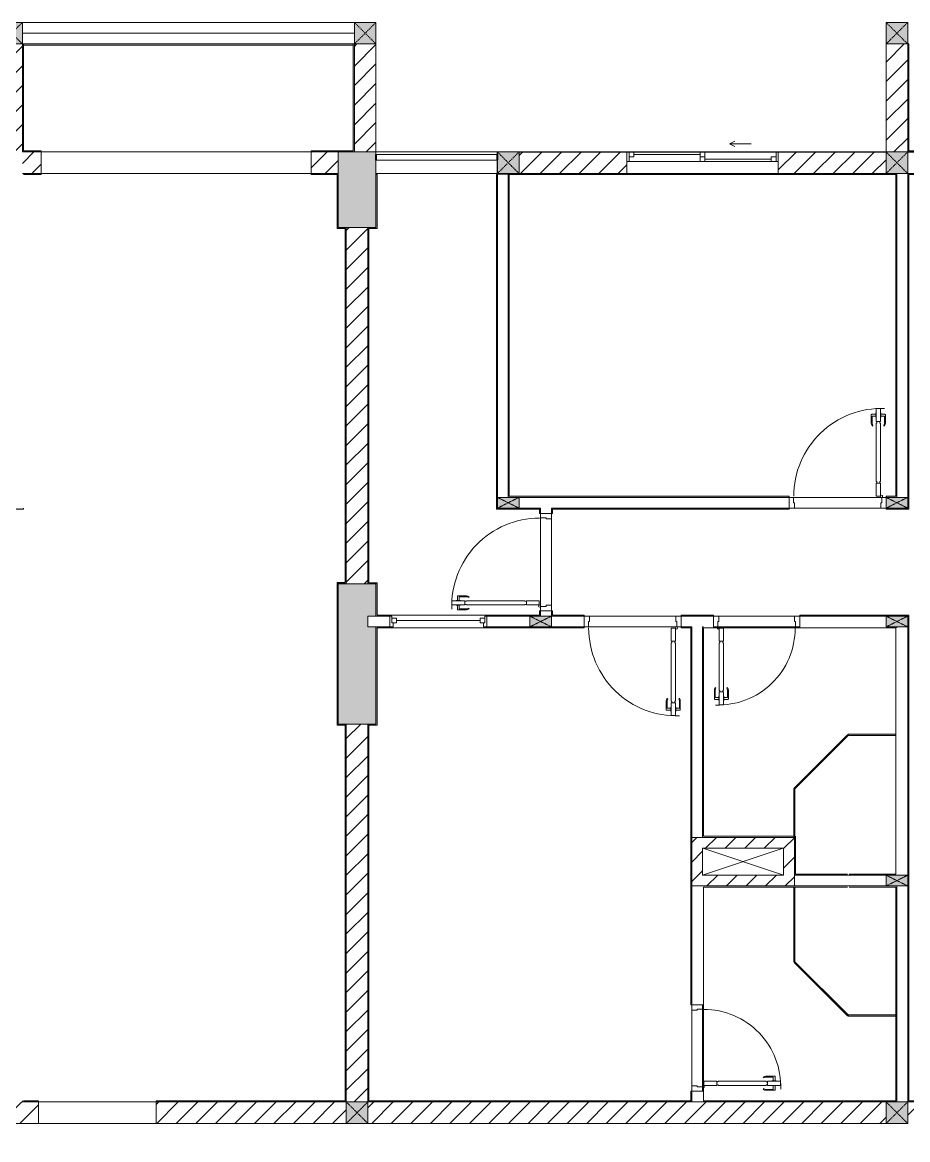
# Model space of a CAD drawing. Header units: millimetres. Extents: x 50254 to 245170, y 481 to 78637.
# Drawn here: x 175668 to 183868, y 35387 to 45737 of the extents above; entities that cross this region are included whole.
import ezdxf

# ---------------------------------------------------------------- set-up
doc = ezdxf.new("R2010")
doc.units = ezdxf.units.MM
doc.linetypes.add('IMPORT-Dash _2_', pattern=[6, 3, -3])
for name, color, linetype, lineweight in [('0-2-1', 53, 'Continuous', 9), ('A-DETL-GENF-7', 53, 'Continuous', 9), ('A-DETL-THIN-1', 53, 'Continuous', 9), ('A-DOOR-5', 53, 'Continuous', 9), ('A-FLOR-1-1', 53, 'Continuous', 9), ('A-FLOR-4', 53, 'Continuous', 9), ('A-FLOR-HRAL-5', 53, 'Continuous', 9), ('A-GLAZ-5', 53, 'Continuous', 9), ('A-GLAZ-CURT-3', 130, 'Continuous', 9), ('A-GLAZ-CURT-4', 53, 'Continuous', 9), ('A-WALL-1-1', 53, 'Continuous', 9), ('A-WALL-7', 53, 'Continuous', 9), ('A-WALL-PATT-3', 53, 'Continuous', 9), ('A-WALL-PATT-4', 130, 'Continuous', 9), ('A_1404_dwg-1', 53, 'Continuous', 9), ('I-WALL-1-1', 53, 'Continuous', 9), ('I-WALL-2', 53, 'Continuous', 9), ('S-COLS-1', 130, 'Continuous', 9), ('S-COLS-10', 130, 'IMPORT-Dash _2_', 9), ('S-COLS-2-1', 53, 'Continuous', 9), ('S-COLS-4-1', 53, 'Continuous', 9), ('S-COLS-9', 53, 'Continuous', 9), ('S-COLS-HDLN-2', 53, 'IMPORT-Dash _2_', 9)]:
    doc.layers.add(name, color=color, linetype=linetype, lineweight=lineweight)
pattern_1 = [(45, (0, 0), (-90.50967, 90.50967), [])]

# ---------------------------------------------------------------- blocks, each defined once
blk = doc.blocks.new('A_1404_dwg_NCV_TKTC_KET CAU_rvt-1-TKTC_MB HOÀN THIỆN SÀN TẦNG 3-4-4819833-KeyPlan-CH1')
at = {"layer": 'S-COLS-1'}
for points in [[(61063, 43837), (61128, 43837), (61123, 44537), (60778, 44536), (60778, 43837), (61053, 43837)], [(61053, 39237), (61128, 39237), (61128, 40137), (61053, 40137), (61053, 40237), (61128, 40237), (61128, 40536), (60778, 40537), (60778, 39237), (61053, 39237)]]:
    blk.add_hatch(color=256, dxfattribs=at).paths.add_polyline_path(points)
at = {"layer": 'A-FLOR-1-1'}
for p, q in [((65853, 44537), (62453, 44537)), ((64903, 37837), (64153, 37837))]:
    blk.add_line(p, q, dxfattribs=at)
at = {"layer": 'S-COLS-2-1'}
for p, q in [((60778, 44537), (60778, 44337)), ((61128, 44537), (60928, 44537)), ((60853, 43837), (61053, 43837)), ((61053, 40537), (60853, 40537)), ((60853, 39237), (61053, 39237))]:
    blk.add_line(p, q, dxfattribs=at)
blk = doc.blocks.new('A_1404_dwg_DOOR_CW_01 CANH MO-PANEL KINH - DIW_01-900x2200-CỬA GỖ VÂN LAMINATE-553393-TKTC_MB HOÀN THIỆN SÀN TẦNG 3-4-4819840-KeyPlan-CH1')
at = {"layer": 'A-DETL-GENF-7'}
for p, q in [((46582, 38482), (46582, 38521)), ((46666, 38525), (46586, 38525)), ((46599, 38482), (46599, 38513)), ((46603, 38517), (46666, 38517)), ((46691, 38517), (46687, 38511)), ((46582, 38438), (46582, 38399)), ((46599, 38438), (46599, 38407)), ((46603, 38403), (46666, 38403)), ((46691, 38404), (46687, 38410)), ((46666, 38395), (46586, 38395))]:
    blk.add_line(p, q, dxfattribs=at)
at = {"layer": 'A-DETL-GENF-7', "flags": 128}
for points in [[(46531, 38440), (46531, 38480), (46651, 38480), (46651, 38440)], [(46610, 38482), (46610, 38480), (46571, 38480), (46571, 38482)], [(46610, 38438), (46610, 38440), (46571, 38440), (46571, 38438)], [(47207, 38474), (47207, 38480), (46665, 38480), (46665, 38474), (46651, 38474), (46651, 38446), (46665, 38446), (46665, 38440), (47207, 38440), (47207, 38446), (47221, 38446), (47221, 38474)], [(47221, 38480), (47221, 38440), (47341, 38440), (47341, 38480)]]:
    blk.add_lwpolyline(points, close=True, dxfattribs=at)
at = {"layer": 'A-DETL-GENF-7'}
blk.add_circle((47343, 38430), 10, dxfattribs=at)
for centre, radius, start, end in [((47343, 38430), 814, 90, 182), ((46586, 38521), 4, 90, 180), ((46603, 38513), 4, 90, 180), ((46666, 38480), 45, 55, 90), ((46666, 38480), 37, 55, 90), ((46586, 38399), 4, 180, 270), ((46603, 38407), 4, 180, 270), ((46666, 38440), 37, 270, 305), ((46666, 38440), 45, 270, 305)]:
    blk.add_arc(centre, radius, start, end, dxfattribs=at)
at = {"layer": 'A-DOOR-5'}
blk.add_line((47353, 38430), (47353, 38455), dxfattribs=at)
at = {"layer": 'A-DOOR-5', "flags": 128}
for points in [[(47453, 39237), (47453, 39287), (47353, 39287), (47353, 39247), (47403, 39247), (47403, 39237)], [(47453, 38387), (47453, 38437), (47403, 38437), (47403, 38427), (47353, 38427), (47353, 38387)]]:
    blk.add_lwpolyline(points, close=True, dxfattribs=at)
blk = doc.blocks.new('A_1404_dwg_DOOR_CW_01 CANH MO-PANEL KINH - DIG_02-800x2200-CỬA NHÔM KÍNH-V60-TKTC_MB HOÀN THIỆN SÀN TẦNG 3-4-4819851-KeyPlan-CH1')
at = {"layer": 'A-DETL-GENF-7'}
for p, q in [((56062, 39550), (56062, 39470)), ((56070, 39576), (56077, 39571)), ((56070, 39487), (56070, 39550)), ((56184, 39576), (56177, 39571)), ((56184, 39487), (56184, 39550)), ((56192, 39550), (56192, 39470)), ((56105, 39466), (56066, 39466)), ((56105, 39483), (56074, 39483)), ((56149, 39483), (56180, 39483)), ((56149, 39466), (56188, 39466))]:
    blk.add_line(p, q, dxfattribs=at)
at = {"layer": 'A-DETL-GENF-7', "flags": 128}
for points in [[(56147, 40005), (56107, 40005), (56107, 40125), (56147, 40125)], [(56141, 39991), (56147, 39991), (56147, 39549), (56141, 39549), (56141, 39535), (56113, 39535), (56113, 39549), (56107, 39549), (56107, 39991), (56113, 39991), (56113, 40005), (56141, 40005)], [(56105, 39495), (56107, 39495), (56107, 39455), (56105, 39455)], [(56107, 39415), (56147, 39415), (56147, 39535), (56107, 39535)], [(56149, 39495), (56147, 39495), (56147, 39455), (56149, 39455)]]:
    blk.add_lwpolyline(points, close=True, dxfattribs=at)
at = {"layer": 'A-DETL-GENF-7'}
blk.add_circle((56097, 40127), 10, dxfattribs=at)
for centre, radius, start, end in [((56097, 40127), 714, 268, 0), ((56107, 39550), 45, 145, 180), ((56107, 39550), 37, 145, 180), ((56147, 39550), 37, 0, 35), ((56147, 39550), 45, 0, 35), ((56066, 39470), 4, 180, 270), ((56074, 39487), 4, 180, 270), ((56180, 39487), 4, 270, 0), ((56188, 39470), 4, 270, 0)]:
    blk.add_arc(centre, radius, start, end, dxfattribs=at)
at = {"layer": 'A-DOOR-5'}
blk.add_line((56097, 40137), (56122, 40137), dxfattribs=at)
at = {"layer": 'A-DOOR-5', "flags": 128}
for points in [[(56104, 40237), (56104, 40187), (56094, 40187), (56094, 40137), (56054, 40137), (56054, 40237)], [(56854, 40237), (56854, 40137), (56814, 40137), (56814, 40187), (56804, 40187), (56804, 40237)]]:
    blk.add_lwpolyline(points, close=True, dxfattribs=at)
blk = doc.blocks.new('A_1404_dwg_DOOR_CW_01 CANH MO-PANEL KINH - DIW_01-900x2200-CỬA GỖ VÂN LAMINATE-V61-TKTC_MB HOÀN THIỆN SÀN TẦNG 3-4-4819852-KeyPlan-CH1')
at = {"layer": 'A-DETL-GENF-7'}
for p, q in [((57516, 42024), (57516, 42103)), ((57559, 42107), (57520, 42107)), ((57524, 42086), (57524, 42024)), ((57559, 42090), (57528, 42090)), ((57603, 42107), (57642, 42107)), ((57603, 42090), (57634, 42090)), ((57638, 42086), (57638, 42024)), ((57646, 42024), (57646, 42103)), ((57524, 41998), (57531, 42003)), ((57638, 41998), (57631, 42003))]:
    blk.add_line(p, q, dxfattribs=at)
at = {"layer": 'A-DETL-GENF-7', "flags": 128}
for points in [[(57601, 42159), (57561, 42159), (57561, 42039), (57601, 42039)], [(57559, 42079), (57561, 42079), (57561, 42119), (57559, 42119)], [(57567, 41483), (57561, 41483), (57561, 42025), (57567, 42025), (57567, 42039), (57595, 42039), (57595, 42025), (57601, 42025), (57601, 41483), (57595, 41483), (57595, 41469), (57567, 41469)], [(57603, 42079), (57601, 42079), (57601, 42119), (57603, 42119)], [(57561, 41469), (57601, 41469), (57601, 41349), (57561, 41349)]]:
    blk.add_lwpolyline(points, close=True, dxfattribs=at)
at = {"layer": 'A-DETL-GENF-7'}
blk.add_circle((57611, 41347), 10, dxfattribs=at)
for centre, radius, start, end in [((57611, 41347), 814, 88, 180), ((57520, 42103), 4, 90, 180), ((57561, 42024), 45, 180, 215), ((57528, 42086), 4, 90, 180), ((57561, 42024), 37, 180, 215), ((57601, 42024), 37, 325, 0), ((57634, 42086), 4, 0, 90), ((57601, 42024), 45, 325, 0), ((57642, 42103), 4, 0, 90)]:
    blk.add_arc(centre, radius, start, end, dxfattribs=at)
at = {"layer": 'A-DOOR-5'}
blk.add_line((57611, 41337), (57586, 41337), dxfattribs=at)
at = {"layer": 'A-DOOR-5', "flags": 128}
blk.add_lwpolyline([(56754, 41237), (56754, 41337), (56794, 41337), (56794, 41287), (56804, 41287), (56804, 41237)], close=True, dxfattribs=at)
blk.add_lwpolyline([(57653, 41237), (57604, 41237), (57604, 41287), (57614, 41287), (57614, 41337), (57653, 41337)], dxfattribs=at)
blk = doc.blocks.new('A_1404_dwg_M_Fixed - 900 x 1400-901191-TKTC_MB HOÀN THIỆN SÀN TẦNG 3-4-4819853-KeyPlan-CH1')
at = {"layer": 'A-GLAZ-5'}
blk.add_line((53892, 40196), (53118, 40196), dxfattribs=at)
at = {"layer": 'A-GLAZ-5', "flags": 128}
for points in [[(53087, 40174), (53087, 40137), (53055, 40137)], [(53074, 40218), (53118, 40218), (53118, 40174), (53074, 40174), (53074, 40237), (53056, 40237)], [(53955, 40237), (53936, 40237), (53936, 40174), (53892, 40174), (53892, 40218), (53936, 40218)], [(53923, 40174), (53923, 40137), (53955, 40137)]]:
    blk.add_lwpolyline(points, dxfattribs=at)
blk = doc.blocks.new('A_1404_dwg_Railing - 50 x 10mm-901205-TKTC_MB HOÀN THIỆN SÀN TẦNG 3-4-4819863-KeyPlan-CH1')
at = {"layer": 'A-FLOR-HRAL-5', "flags": 128}
blk.add_lwpolyline([(52923, 44462), (52923, 44512), (52933, 44512), (52933, 44462)], close=True, dxfattribs=at)
blk = doc.blocks.new('A_1404_dwg_Railing - 50 x 10mm-901205-TKTC_MB HOÀN THIỆN SÀN TẦNG 3-4-V136-KeyPlan-CH1')
at = {"layer": 'A-FLOR-HRAL-5'}
blk.add_line((54058, 44512), (54058, 44462), dxfattribs=at)
at = {"layer": 'A-FLOR-HRAL-5', "flags": 128}
blk.add_lwpolyline([(54048, 44462), (54048, 44512), (54057, 44512)], dxfattribs=at)
blk = doc.blocks.new('A_1404_dwg_Railing - Railing-998577-TKTC_MB HOÀN THIỆN SÀN TẦNG 3-4-4819928-KeyPlan-CH1')
at = {"layer": 'A-FLOR-HRAL-5'}
for p, q in [((62248, 44512), (61133, 44512)), ((61133, 44462), (62248, 44462))]:
    blk.add_line(p, q, dxfattribs=at)
for name in ['A_1404_dwg_Railing - 50 x 10mm-901205-TKTC_MB HOÀN THIỆN SÀN TẦNG 3-4-4819863-KeyPlan-CH1', 'A_1404_dwg_Railing - 50 x 10mm-901205-TKTC_MB HOÀN THIỆN SÀN TẦNG 3-4-V136-KeyPlan-CH1']:
    blk.add_blockref(name, (8200, 0))
blk = doc.blocks.new('A_1404_dwg_System Panel - Glazed-588850-TKTC_MB HOÀN THIỆN SÀN TẦNG 3-4-4819877-KeyPlan-CH1')
at = {"layer": 'A-GLAZ-CURT-3'}
blk.add_hatch(color=256, dxfattribs=at).paths.add_polyline_path([(57743, 36532), (57743, 36542), (57300, 36537), (57304, 36532)])
at = {"layer": 'A-GLAZ-CURT-4'}
blk.add_line((57743, 36542), (57302, 36542), dxfattribs=at)
at = {"layer": 'A-GLAZ-CURT-4', "flags": 128}
blk.add_lwpolyline([(57300, 36532), (57743, 36532), (57743, 36542)], dxfattribs=at)
blk = doc.blocks.new('A_1404_dwg_System Panel - Glazed-580250-TKTC_MB HOÀN THIỆN SÀN TẦNG 3-4-4819878-KeyPlan-CH1')
at = {"layer": 'A-GLAZ-CURT-3'}
blk.add_hatch(color=256, dxfattribs=at).paths.add_polyline_path([(57296, 36533), (57300, 36544), (56804, 37033), (56801, 37029), (56998, 36832)])
at = {"layer": 'A-GLAZ-CURT-4'}
blk.add_line((57304, 36540), (56809, 37035), dxfattribs=at)
at = {"layer": 'A-GLAZ-CURT-4', "flags": 128}
blk.add_lwpolyline([(56801, 37029), (57296, 36533), (57304, 36540)], dxfattribs=at)
blk = doc.blocks.new('A_1404_dwg_System Panel - Glazed-703087-TKTC_MB HOÀN THIỆN SÀN TẦNG 3-4-4819883-KeyPlan-CH1')
at = {"layer": 'A-GLAZ-CURT-3'}
blk.add_hatch(color=256, dxfattribs=at).paths.add_polyline_path([(56804, 37033), (56809, 37036), (56809, 37727), (56799, 37727), (56801, 37033)])
at = {"layer": 'A-GLAZ-CURT-4', "flags": 128}
blk.add_lwpolyline([(56809, 37033), (56809, 37727), (56799, 37727), (56799, 37033)], close=True, dxfattribs=at)
blk = doc.blocks.new('A_1404_dwg_System Panel - Glazed-901203-TKTC_MB HOÀN THIỆN SÀN TẦNG 3-4-4819880-KeyPlan-CH1')
at = {"layer": 'A-GLAZ-CURT-3'}
blk.add_hatch(color=256, dxfattribs=at).paths.add_polyline_path([(57302, 39132), (57743, 39132), (57743, 39142), (57302, 39137)])
at = {"layer": 'A-GLAZ-CURT-4'}
blk.add_line((57743, 39142), (57302, 39142), dxfattribs=at)
at = {"layer": 'A-GLAZ-CURT-4', "flags": 128}
blk.add_lwpolyline([(57304, 39132), (57743, 39132), (57743, 39142)], dxfattribs=at)
blk = doc.blocks.new('A_1404_dwg_System Panel - Glazed-580253-TKTC_MB HOÀN THIỆN SÀN TẦNG 3-4-4819881-KeyPlan-CH1')
at = {"layer": 'A-GLAZ-CURT-3'}
blk.add_hatch(color=256, dxfattribs=at).paths.add_polyline_path([(56808, 38636), (57302, 39137), (57299, 39141), (56804, 38639)])
at = {"layer": 'A-GLAZ-CURT-4'}
blk.add_line((57299, 39141), (56801, 38643), dxfattribs=at)
at = {"layer": 'A-GLAZ-CURT-4', "flags": 128}
blk.add_lwpolyline([(56809, 38637), (57306, 39134), (57299, 39141)], dxfattribs=at)
blk = doc.blocks.new('A_1404_dwg_System Panel - Glazed-1013751-TKTC_MB HOÀN THIỆN SÀN TẦNG 3-4-4819884-KeyPlan-CH1')
at = {"layer": 'A-GLAZ-CURT-3'}
blk.add_hatch(color=256, dxfattribs=at).paths.add_polyline_path([(56809, 38192), (56804, 38639), (56799, 38639), (56803, 38192)])
at = {"layer": 'A-GLAZ-CURT-4', "flags": 128}
blk.add_lwpolyline([(56799, 38639), (56799, 38192), (56809, 38192), (56809, 38639)], close=True, dxfattribs=at)
blk = doc.blocks.new('A_1404_dwg_G1_SOF - BO TRU - 100x200-746114-TKTC_MB HOÀN THIỆN SÀN TẦNG 3-4-4819846-KeyPlan-CH1')
at = {"layer": 'S-COLS-1'}
blk.add_hatch(color=256, dxfattribs=at).paths.add_polyline_path([(49953, 40037), (49953, 40237), (49853, 40237), (49853, 40037)])
at = {"layer": 'S-COLS-9', "flags": 128}
blk.add_lwpolyline([(49853, 40037), (49853, 40237), (49953, 40237), (49953, 40037)], close=True, dxfattribs=at)
at = {"layer": 'S-COLS-HDLN-2'}
for p, q in [((49953, 40037), (49853, 40237)), ((49853, 40037), (49953, 40237))]:
    blk.add_line(p, q, dxfattribs=at)
blk = doc.blocks.new('A_1404_dwg_DOOR_CW_01 CANH MO-PANEL KINH - DIG_01-900x2200-CỬA NHÔM KÍNH-901226-TKTC_MB HOÀN THIỆN SÀN TẦNG 3-4-4819905-KeyPlan-CH1')
at = {"layer": 'A-DETL-GENF-7'}
for p, q in [((37865, 26650), (37865, 26570)), ((37873, 26676), (37879, 26671)), ((37873, 26587), (37873, 26650)), ((37986, 26676), (37980, 26671)), ((37987, 26587), (37987, 26650)), ((37995, 26650), (37995, 26570)), ((37908, 26566), (37869, 26566)), ((37908, 26583), (37877, 26583)), ((37952, 26583), (37983, 26583)), ((37952, 26566), (37991, 26566))]:
    blk.add_line(p, q, dxfattribs=at)
at = {"layer": 'A-DETL-GENF-7', "flags": 128}
for points in [[(37910, 27205), (37950, 27205), (37950, 27325), (37910, 27325)], [(37916, 27191), (37910, 27191), (37910, 26649), (37916, 26649), (37916, 26635), (37944, 26635), (37944, 26649), (37950, 26649), (37950, 27191), (37944, 27191), (37944, 27205), (37916, 27205)], [(37950, 26515), (37910, 26515), (37910, 26635), (37950, 26635)], [(37908, 26595), (37910, 26595), (37910, 26555), (37908, 26555)], [(37952, 26595), (37950, 26595), (37950, 26555), (37952, 26555)]]:
    blk.add_lwpolyline(points, close=True, dxfattribs=at)
at = {"layer": 'A-DETL-GENF-7'}
blk.add_circle((37960, 27327), 10, dxfattribs=at)
for centre, radius, start, end in [((37960, 27327), 814, 180, 272), ((37910, 26650), 45, 145, 180), ((37910, 26650), 37, 145, 180), ((37950, 26650), 37, 0, 35), ((37950, 26650), 45, 0, 35), ((37869, 26570), 4, 180, 270), ((37877, 26587), 4, 180, 270), ((37983, 26587), 4, 270, 0), ((37991, 26570), 4, 270, 0)]:
    blk.add_arc(centre, radius, start, end, dxfattribs=at)
at = {"layer": 'A-DOOR-5'}
blk.add_line((37960, 27337), (37935, 27337), dxfattribs=at)
at = {"layer": 'A-DOOR-5', "flags": 128}
for points in [[(37153, 27437), (37103, 27437), (37103, 27337), (37143, 27337), (37143, 27387), (37153, 27387)], [(38003, 27437), (37953, 27437), (37953, 27387), (37963, 27387), (37963, 27337), (38003, 27337)]]:
    blk.add_lwpolyline(points, close=True, dxfattribs=at)
blk = doc.blocks.new('A_1404_dwg_NCV_TKTC_TANG 3 - 4_rvt-1-TKTC_MB HOÀN THIỆN SÀN TẦNG 3-4-4819943-KeyPlan-CH1')
at = {"layer": 'A-WALL-PATT-4'}
for points in [[(57863, 44537), (57863, 45537), (57853, 45537), (57853, 44537)], [(60928, 44547), (60928, 45537), (60918, 45537), (60918, 44547)], [(60772, 43827), (60778, 43827), (60778, 44327), (60768, 44327), (60768, 43827)], [(61138, 43827), (61138, 44327), (61128, 44327), (61128, 43827)], [(62243, 41227), (62253, 41227), (62253, 44327), (62243, 44327), (62243, 41237)], [(62353, 41337), (62363, 41337), (62363, 44337), (62353, 44337), (62353, 41347)], [(65943, 41337), (65953, 41337), (65953, 44327), (65943, 44327), (65943, 41347)], [(60778, 43827), (60853, 43827), (60853, 43837), (60778, 43837)], [(60843, 40537), (60853, 40537), (60853, 43827), (60843, 43827), (60843, 40547)], [(61063, 40536), (61063, 43837), (61053, 43837), (61053, 40536)], [(61063, 43827), (61128, 43827), (61123, 43837), (61063, 43837)], [(62453, 41227), (62643, 41227), (62643, 41237), (62253, 41237), (62253, 41227)], [(60843, 40537), (60843, 40547), (60768, 40547), (60768, 40537), (60778, 40537)], [(60778, 39227), (60778, 40537), (60768, 40537), (60768, 39227)], [(61128, 40536), (61138, 40537), (61138, 40546), (61063, 40546), (61063, 40536)], [(61128, 40247), (61138, 40247), (61138, 40536), (61128, 40536), (61128, 40287)], [(61128, 39227), (61138, 39227), (61138, 40127), (61128, 40127), (61128, 39237)], [(60853, 39227), (60853, 39237), (60778, 39237), (60778, 39227), (60843, 39227)], [(61053, 39227), (61128, 39227), (61128, 39237), (61053, 39237)], [(60853, 35747), (60853, 39227), (60843, 39227), (60843, 35747)], [(61063, 35747), (61063, 39227), (61053, 39227), (61053, 35747)], [(64043, 35737), (64043, 35747), (61053, 35747), (61053, 35737), (62861, 35737)]]:
    blk.add_hatch(color=256, dxfattribs=at).paths.add_polyline_path(points)
h = blk.add_hatch(color=256, dxfattribs=at)
h.paths.add_polyline_path([(58028, 44537), (58028, 44547), (57863, 44547), (57863, 44537)])
h.paths.add_polyline_path([(60928, 44537), (60928, 44547), (60528, 44547), (60528, 44537), (60778, 44537)])
h = blk.add_hatch(color=256, dxfattribs=at)
h.paths.add_polyline_path([(57863, 44327), (58028, 44327), (58028, 44337), (57863, 44337)])
h.paths.add_polyline_path([(60528, 44327), (60778, 44327), (60778, 44337), (60528, 44337)])
h = blk.add_hatch(color=256, dxfattribs=at)
h.paths.add_polyline_path([(63453, 44327), (63453, 44337), (62363, 44337), (62363, 44327), (62861, 44327)])
h.paths.add_polyline_path([(64853, 44327), (65953, 44327), (65953, 44337), (64853, 44337)])
h = blk.add_hatch(color=256, dxfattribs=at)
h.paths.add_polyline_path([(64153, 41337), (64954, 41337), (64954, 41347), (62363, 41347), (62363, 41337), (64053, 41337)])
h.paths.add_polyline_path([(65943, 41337), (65943, 41347), (65854, 41347), (65854, 41337)])
h = blk.add_hatch(color=256, dxfattribs=at)
h.paths.add_polyline_path([(54563, 41227), (56754, 41227), (56754, 41237), (54563, 41237)])
h.paths.add_polyline_path([(57863, 41227), (57863, 41237), (57654, 41237), (57654, 41227), (57853, 41227)])
h = blk.add_hatch(color=256, dxfattribs=at)
h.paths.add_polyline_path([(62643, 40237), (62653, 40237), (62653, 40287), (62643, 40287), (62643, 40247)])
h.paths.add_polyline_path([(62643, 41187), (62653, 41187), (62653, 41237), (62643, 41237), (62643, 41227)])
h = blk.add_hatch(color=256, dxfattribs=at)
h.paths.add_polyline_path([(62763, 41227), (64954, 41227), (64954, 41237), (62753, 41237), (62753, 41227)])
h.paths.add_polyline_path([(66063, 41227), (66063, 41237), (65854, 41237), (65854, 41227), (66053, 41227)])
h = blk.add_hatch(color=256, dxfattribs=at)
h.paths.add_polyline_path([(62763, 40247), (62763, 40287), (62753, 40287), (62753, 40247)])
h.paths.add_polyline_path([(62763, 41187), (62763, 41227), (62753, 41227), (62753, 41187)])
h = blk.add_hatch(color=256, dxfattribs=at)
h.paths.add_polyline_path([(62643, 40237), (62643, 40247), (62155, 40247), (62155, 40237), (62553, 40237)])
h.paths.add_polyline_path([(61128, 40237), (61255, 40237), (61255, 40247), (61128, 40247)])
h = blk.add_hatch(color=256, dxfattribs=at)
h.paths.add_polyline_path([(64254, 40237), (64254, 40247), (63955, 40247), (63955, 40237), (64153, 40237)])
h.paths.add_polyline_path([(65853, 40237), (66053, 40237), (66053, 40247), (65054, 40247), (65054, 40237)])
h.paths.add_polyline_path([(63055, 40237), (63055, 40247), (62753, 40247), (62753, 40237), (62861, 40237)])
h = blk.add_hatch(color=256, dxfattribs=at)
h.paths.add_polyline_path([(61138, 40127), (61255, 40127), (61255, 40137), (61128, 40137), (61128, 40127)])
h.paths.add_polyline_path([(62753, 40127), (63055, 40127), (63055, 40137), (62155, 40137), (62155, 40127), (62553, 40127)])
h.paths.add_polyline_path([(63955, 40127), (64043, 40127), (64043, 40137), (63955, 40137)])
h = blk.add_hatch(color=256, dxfattribs=at)
h.paths.add_polyline_path([(64053, 35737), (64053, 35837), (64043, 35837), (64043, 35737)])
h.paths.add_polyline_path([(64043, 36637), (64053, 36637), (64053, 40137), (64043, 40137), (64043, 37336)])
h = blk.add_hatch(color=256, dxfattribs=at)
h.paths.add_polyline_path([(60853, 35737), (60853, 35747), (59093, 35747), (59093, 35737)])
h.paths.add_polyline_path([(57853, 35737), (58003, 35737), (58003, 35747), (57853, 35747)])
at = {"layer": 'A-DETL-THIN-1'}
blk.add_line((65004, 37837), (65004, 37737), dxfattribs=at)
at = {"layer": 'A-FLOR-4'}
for p, q in [((57863, 44337), (57853, 44337)), ((61128, 44337), (61128, 44327)), ((62253, 44332), (62253, 44337)), ((62653, 41147), (62653, 40327)), ((64294, 40137), (65014, 40137)), ((64153, 35877), (64153, 36597)), ((58003, 35737), (59093, 35737))]:
    blk.add_line(p, q, dxfattribs=at)
at = {"layer": 'A-FLOR-4', "flags": 128}
blk.add_lwpolyline([(60528, 44337), (60528, 44537), (58028, 44537), (58028, 44337), (60528, 44337), (58028, 44337)], dxfattribs=at)
for points in [[(64994, 41337), (65814, 41337)], [(65804, 41237), (65004, 41237)], [(62753, 41137), (62753, 40337)], [(63105, 40237), (63905, 40237)], [(64304, 40237), (65004, 40237)], [(63915, 40137), (63095, 40137)], [(64053, 35887), (64053, 36587)], [(58003, 35537), (59093, 35537), (59093, 35737), (58003, 35737)]]:
    blk.add_lwpolyline(points, close=True, dxfattribs=at)
at = {"layer": 'A-WALL-1-1'}
for p, q in [((66053, 44337), (65953, 44337)), ((65953, 44337), (65953, 41337)), ((66053, 41337), (66053, 44337)), ((64954, 41237), (64954, 41337)), ((62453, 41237), (62653, 41237)), ((62753, 41227), (62753, 41237)), ((62653, 41187), (62753, 41187)), ((62753, 40287), (62653, 40287)), ((61255, 40137), (61255, 40237)), ((62155, 40237), (62155, 40137)), ((62753, 40237), (62753, 40247)), ((63055, 40137), (63055, 40237)), ((63955, 40237), (63955, 40137)), ((64254, 40138), (64254, 40237)), ((65054, 40237), (65054, 40138)), ((65953, 40137), (65953, 40128)), ((66053, 37837), (66053, 40137)), ((64153, 37737), (64053, 37737)), ((64053, 36637), (64153, 36637)), ((64153, 35837), (64053, 35837)), ((64053, 35737), (64153, 35737))]:
    blk.add_line(p, q, dxfattribs=at)
at = {"layer": 'A-WALL-1-1', "flags": 128}
for points in [[(62353, 41337), (62353, 44332), (62253, 44332), (62253, 41337)], [(61128, 40237), (61053, 40237), (61053, 40137), (61128, 40137)], [(64043, 40137), (64053, 40137), (64053, 38187), (64153, 38187), (64153, 40137), (64163, 40137)], [(65853, 37837), (65005, 37837), (65005, 37737), (65853, 37737)], [(65953, 37737), (65953, 35737), (66053, 35737), (66053, 37737)]]:
    blk.add_lwpolyline(points, dxfattribs=at)
at = {"layer": 'A-WALL-7'}
for p, q in [((64954, 41337), (62453, 41337)), ((64994, 41337), (65814, 41337)), ((62653, 41237), (62653, 41187)), ((62753, 41237), (64954, 41237)), ((62753, 41187), (62753, 41227)), ((65804, 41237), (65004, 41237)), ((62653, 40327), (62653, 41147)), ((62753, 41137), (62753, 40337)), ((62653, 40287), (62653, 40237)), ((62753, 40247), (62753, 40287)), ((61255, 40237), (61128, 40237)), ((62553, 40237), (62155, 40237)), ((63055, 40237), (62753, 40237)), ((63105, 40237), (63905, 40237)), ((64254, 40237), (63955, 40237)), ((64304, 40237), (65004, 40237)), ((65853, 40237), (65054, 40237)), ((61128, 40137), (61255, 40137)), ((62155, 40137), (62553, 40137)), ((62753, 40137), (63055, 40137)), ((63915, 40137), (63095, 40137)), ((63955, 40137), (64043, 40137)), ((64053, 37737), (64053, 36637)), ((64053, 35887), (64053, 36587)), ((64053, 35837), (64053, 35737))]:
    blk.add_line(p, q, dxfattribs=at)
at = {"layer": 'A-WALL-7', "flags": 128}
for points in [[(61128, 44512), (61128, 44537), (62252, 44537), (62252, 44512)], [(62252, 44462), (62252, 44337), (61128, 44337), (61128, 44462)]]:
    blk.add_lwpolyline(points, dxfattribs=at)
at = {"layer": 'I-WALL-1-1'}
for p, q in [((62353, 44337), (62353, 41337)), ((65953, 44337), (65853, 44337)), ((62753, 41237), (62753, 41227)), ((62753, 40247), (62753, 40237)), ((65953, 40128), (65953, 40137)), ((66053, 40137), (66053, 37837)), ((65943, 39142), (65943, 39132)), ((65009, 38197), (64999, 38197)), ((65943, 36542), (65943, 36532)), ((65853, 35737), (65953, 35737))]:
    blk.add_line(p, q, dxfattribs=at)
at = {"layer": 'I-WALL-1-1', "flags": 128}
for points in [[(57863, 44547), (57863, 45537), (57853, 45537), (57853, 44537), (57863, 44537), (58028, 44537), (58028, 44547)], [(60918, 45537), (60918, 44547), (60528, 44547), (60528, 44537), (60928, 44537), (60928, 44547), (60928, 45537)], [(66063, 44547), (66063, 45537), (66053, 45537), (66053, 44537), (66063, 44537), (66228, 44537), (66228, 44547)], [(60853, 39227), (60853, 39237), (60778, 39237), (60778, 40537), (60843, 40537), (60853, 40537), (60853, 43827), (60853, 43837), (60778, 43837), (60778, 44327), (60778, 44337), (60528, 44337), (60528, 44327), (60768, 44327), (60768, 43827), (60778, 43827), (60843, 43827), (60843, 40547), (60768, 40547), (60768, 40537), (60768, 39227), (60778, 39227), (60843, 39227), (60843, 35747), (59093, 35747), (59093, 35737), (60853, 35737), (60853, 35747)]]:
    blk.add_lwpolyline(points, close=True, dxfattribs=at)
for points in [[(57863, 44327), (58028, 44327), (58028, 44337), (57863, 44337)], [(61128, 43827), (61138, 43827), (61138, 44327), (61128, 44327), (61128, 43837), (61063, 43837), (61053, 43837), (61053, 40536), (61063, 40536), (61128, 40536), (61128, 40247), (61128, 40237)], [(62253, 41337), (62253, 44327), (62243, 44327), (62243, 41227), (62253, 41227), (62643, 41227), (62643, 41187), (62653, 41187)], [(62453, 44337), (62363, 44337), (62353, 44337)], [(64954, 41337), (64954, 41347), (62363, 41347), (62363, 44327), (63453, 44327), (63453, 44337), (62453, 44337)], [(65853, 44337), (64853, 44337), (64853, 44327), (65943, 44327), (65943, 41347), (65854, 41347), (65854, 41337)], [(65854, 41237), (65854, 41227), (66063, 41227), (66063, 41237), (66063, 44327), (66228, 44327), (66228, 44337), (66063, 44337), (66053, 44337), (66053, 41337)], [(65953, 41337), (65953, 44327), (65953, 44337)], [(61255, 40237), (61255, 40247), (61138, 40247), (61138, 40536), (61138, 40546), (61063, 40546), (61063, 43827), (61128, 43827)], [(57654, 41237), (57654, 41227), (57863, 41227), (57863, 41237)], [(62653, 41237), (62643, 41237), (62453, 41237)], [(62753, 41187), (62763, 41187), (62763, 41227), (64954, 41227), (64954, 41237)], [(62653, 40287), (62643, 40287), (62643, 40247), (62155, 40247), (62155, 40237)], [(63055, 40237), (63055, 40247), (62763, 40247), (62763, 40287), (62753, 40287)], [(64254, 40237), (64254, 40247), (63955, 40247), (63955, 40237)], [(66053, 35737), (66203, 35737), (66203, 35747), (66063, 35747), (66063, 40247), (66053, 40247), (65054, 40247), (65054, 40237)], [(61128, 40137), (61128, 40127), (61128, 39237), (61053, 39237), (61053, 39227), (61053, 35747), (61053, 35737)], [(64053, 35837), (64043, 35837), (64043, 35747), (61063, 35747), (61063, 39227), (61128, 39227), (61138, 39227), (61138, 40127), (61255, 40127), (61255, 40137)], [(62155, 40137), (62155, 40127), (63055, 40127), (63055, 40137)], [(63955, 40137), (63955, 40127), (64043, 40127), (64043, 36637), (64053, 36637)], [(64053, 37737), (64053, 40137), (64043, 40137)], [(64163, 40138), (64153, 40138), (64153, 38187), (64163, 38187), (65003, 38187), (65003, 37847), (65003, 37837), (65853, 37837)], [(64999, 38197), (64163, 38197), (64163, 40128), (64254, 40128), (64254, 40138)], [(65054, 40138), (65054, 40128), (65943, 40128), (65943, 39142)], [(65943, 39132), (65943, 37847), (65512, 37847)], [(65496, 37847), (65013, 37847), (65013, 38187), (65013, 38197)], [(65853, 37737), (64163, 37737), (64153, 37737)], [(64153, 36637), (64163, 36637), (64163, 37727), (65496, 37727)], [(65512, 37727), (65943, 37727), (65943, 36542)], [(65953, 35737), (65953, 35747), (65953, 37727), (65953, 37737)], [(66053, 37737), (66053, 35747), (66053, 35737)], [(65943, 36532), (65943, 35747), (64163, 35747), (64163, 35837), (64153, 35837)], [(57853, 35747), (57853, 35737), (58003, 35737), (58003, 35747), (57863, 35747)], [(61053, 35737), (64043, 35737), (64053, 35737)], [(64153, 35737), (64163, 35737), (65853, 35737)]]:
    blk.add_lwpolyline(points, dxfattribs=at)
at = {"layer": 'I-WALL-2'}
for p, q in [((57863, 45537), (60918, 45537)), ((60918, 45527), (57863, 45527)), ((63453, 44337), (64853, 44337)), ((64853, 44327), (63453, 44327)), ((62453, 41337), (64954, 41337)), ((62653, 41187), (62653, 41237)), ((64954, 41237), (62753, 41237)), ((62753, 41227), (62753, 41187)), ((62653, 40237), (62653, 40287)), ((62753, 40287), (62753, 40247)), ((61128, 40237), (61255, 40237)), ((61255, 40247), (62155, 40247)), ((62155, 40237), (62553, 40237)), ((62753, 40237), (63055, 40237)), ((63955, 40237), (64254, 40237)), ((65054, 40237), (65853, 40237)), ((61255, 40137), (61128, 40137)), ((62155, 40127), (61255, 40127)), ((62553, 40137), (62155, 40137)), ((63055, 40137), (62753, 40137)), ((64043, 40137), (63955, 40137)), ((65054, 40128), (64254, 40128)), ((64053, 36637), (64053, 37737)), ((64163, 36637), (64163, 35837)), ((64053, 35737), (64053, 35837))]:
    blk.add_line(p, q, dxfattribs=at)
for name, p in [('A_1404_dwg_Railing - Railing-998577-TKTC_MB HOÀN THIỆN SÀN TẦNG 3-4-4819928-KeyPlan-CH1', (0, 0)), ('A_1404_dwg_DOOR_CW_01 CANH MO-PANEL KINH - DIW_01-900x2200-CỬA GỖ VÂN LAMINATE-V61-TKTC_MB HOÀN THIỆN SÀN TẦNG 3-4-4819852-KeyPlan-CH1', (8200, 0)), ('A_1404_dwg_M_Fixed - 900 x 1400-901191-TKTC_MB HOÀN THIỆN SÀN TẦNG 3-4-4819853-KeyPlan-CH1', (8200, 0)), ('A_1404_dwg_DOOR_CW_01 CANH MO-PANEL KINH - DIG_02-800x2200-CỬA NHÔM KÍNH-V60-TKTC_MB HOÀN THIỆN SÀN TẦNG 3-4-4819851-KeyPlan-CH1', (8200, 0)), ('A_1404_dwg_System Panel - Glazed-580253-TKTC_MB HOÀN THIỆN SÀN TẦNG 3-4-4819881-KeyPlan-CH1', (8200, 0)), ('A_1404_dwg_System Panel - Glazed-901203-TKTC_MB HOÀN THIỆN SÀN TẦNG 3-4-4819880-KeyPlan-CH1', (8200, 0)), ('A_1404_dwg_System Panel - Glazed-1013751-TKTC_MB HOÀN THIỆN SÀN TẦNG 3-4-4819884-KeyPlan-CH1', (8200, 0)), ('A_1404_dwg_System Panel - Glazed-703087-TKTC_MB HOÀN THIỆN SÀN TẦNG 3-4-4819883-KeyPlan-CH1', (8200, 0)), ('A_1404_dwg_System Panel - Glazed-580250-TKTC_MB HOÀN THIỆN SÀN TẦNG 3-4-4819878-KeyPlan-CH1', (8200, 0)), ('A_1404_dwg_System Panel - Glazed-588850-TKTC_MB HOÀN THIỆN SÀN TẦNG 3-4-4819877-KeyPlan-CH1', (8200, 0))]:
    blk.add_blockref(name, p)
for name, p, rotation in [('A_1404_dwg_G1_SOF - BO TRU - 100x200-746114-TKTC_MB HOÀN THIỆN SÀN TẦNG 3-4-4819846-KeyPlan-CH1', (22216, 91190), 270), ('A_1404_dwg_G1_SOF - BO TRU - 100x200-746114-TKTC_MB HOÀN THIỆN SÀN TẦNG 3-4-4819846-KeyPlan-CH1', (25816, 91190), 270), ('A_1404_dwg_DOOR_CW_01 CANH MO-PANEL KINH - DIG_01-900x2200-CỬA NHÔM KÍNH-901226-TKTC_MB HOÀN THIỆN SÀN TẦNG 3-4-4819905-KeyPlan-CH1', (35316, 78290), 270), ('A_1404_dwg_G1_SOF - BO TRU - 100x200-746114-TKTC_MB HOÀN THIỆN SÀN TẦNG 3-4-4819846-KeyPlan-CH1', (22516, 90090), 270), ('A_1404_dwg_DOOR_CW_01 CANH MO-PANEL KINH - DIW_01-900x2200-CỬA GỖ VÂN LAMINATE-553393-TKTC_MB HOÀN THIỆN SÀN TẦNG 3-4-4819840-KeyPlan-CH1', (102342, -7216), 90), ('A_1404_dwg_G1_SOF - BO TRU - 100x200-746114-TKTC_MB HOÀN THIỆN SÀN TẦNG 3-4-4819846-KeyPlan-CH1', (25816, 90090), 270), ('A_1404_dwg_G1_SOF - BO TRU - 100x200-746114-TKTC_MB HOÀN THIỆN SÀN TẦNG 3-4-4819846-KeyPlan-CH1', (25816, 87690), 270), ('A_1404_dwg_DOOR_CW_01 CANH MO-PANEL KINH - DIG_02-800x2200-CỬA NHÔM KÍNH-V60-TKTC_MB HOÀN THIỆN SÀN TẦNG 3-4-4819851-KeyPlan-CH1', (104290, -20217), 90)]:
    blk.add_blockref(name, p, dxfattribs=dict(rotation=rotation))
blk = doc.blocks.new('A_1404_dwg_1_FAMILY RVT - W01-WxH 1400x1400xmm-V5-TKTC_MB HOÀN THIỆN SÀN TẦNG 3-4-4819954-KeyPlan-CH1')
at = {"layer": 'A-GLAZ-5'}
for p, q in [((64401, 44612), (64604, 44612)), ((63453, 44536), (63453, 44337)), ((63472, 44536), (63472, 44447)), ((63516, 44514), (64130, 44514)), ((64130, 44536), (64175, 44536)), ((64834, 44536), (64834, 44447)), ((64175, 44492), (64130, 44492)), ((64175, 44469), (64789, 44469))]:
    blk.add_line(p, q, dxfattribs=at)
at = {"layer": 'A-GLAZ-5', "flags": 128}
for points in [[(64452, 44638), (64401, 44612), (64452, 44587)], [(64853, 44337), (64853, 44536), (63453, 44536), (63516, 44536)], [(64130, 44447), (64130, 44536), (63516, 44536), (63516, 44492), (63472, 44492)], [(64175, 44447), (64175, 44536), (64834, 44536), (64853, 44536)], [(63453, 44447), (63472, 44447), (64130, 44447), (64175, 44447), (64789, 44447), (64853, 44447)], [(64834, 44492), (64789, 44492), (64789, 44447)]]:
    blk.add_lwpolyline(points, dxfattribs=at)
blk = doc.blocks.new('A_1404_dwg_G1_SOF - BO TRU - 200x200-V22-TKTC_MB HOÀN THIỆN SÀN TẦNG 3-4-4820001-KeyPlan-CH1')
at = {"layer": 'S-COLS-10'}
blk.add_hatch(color=256, dxfattribs=at).paths.add_polyline_path([(108053, 35537), (108253, 35537), (108253, 35737), (108053, 35737), (108053, 35724)])
at = {"layer": 'S-COLS-4-1'}
blk.add_line((108253, 35737), (108053, 35737), dxfattribs=at)
at = {"layer": 'S-COLS-4-1', "flags": 128}
blk.add_lwpolyline([(108053, 35737), (108053, 35537), (108253, 35537), (108253, 35737)], dxfattribs=at)
at = {"layer": 'S-COLS-HDLN-2'}
for p, q in [((108253, 35737), (108053, 35537)), ((108053, 35737), (108253, 35537))]:
    blk.add_line(p, q, dxfattribs=at)
blk = doc.blocks.new('A_1404_dwg_G1_SOF - BO TRU - 200x200-V31-TKTC_MB HOÀN THIỆN SÀN TẦNG 3-4-4820010-KeyPlan-CH1')
at = {"layer": 'S-COLS-10'}
blk.add_hatch(color=256, dxfattribs=at).paths.add_polyline_path([(66053, 35537), (66053, 35737), (65853, 35737), (65853, 35537), (66053, 35537)])
at = {"layer": 'S-COLS-4-1', "flags": 128}
blk.add_lwpolyline([(65853, 35737), (65853, 35537), (66053, 35537), (66053, 35737)], dxfattribs=at)
at = {"layer": 'S-COLS-HDLN-2'}
for p, q in [((66053, 35737), (65853, 35537)), ((65853, 35737), (66053, 35537))]:
    blk.add_line(p, q, dxfattribs=at)
blk = doc.blocks.new('A_1404_dwg_G1_SOF - BO TRU - 200x200-3054293-TKTC_MB HOÀN THIỆN SÀN TẦNG 3-4-4819986-KeyPlan-CH1')
at = {"layer": 'S-COLS-10'}
blk.add_hatch(color=256, dxfattribs=at).paths.add_polyline_path([(41853, 71512), (42053, 71512), (42052, 71712), (41853, 71712)])
at = {"layer": 'S-COLS-4-1', "flags": 128}
blk.add_lwpolyline([(42053, 71712), (41853, 71712), (41853, 71512), (42053, 71512)], close=True, dxfattribs=at)
at = {"layer": 'S-COLS-HDLN-2'}
for p, q in [((42053, 71712), (41853, 71512)), ((41853, 71712), (42053, 71512))]:
    blk.add_line(p, q, dxfattribs=at)
blk = doc.blocks.new('A_1404_dwg_G1_SOF - BO TRU - 200x200-V36-TKTC_MB HOÀN THIỆN SÀN TẦNG 3-4-4820015-KeyPlan-CH1')
at = {"layer": 'S-COLS-10'}
blk.add_hatch(color=256, dxfattribs=at).paths.add_polyline_path([(84963, 44337), (85053, 44337), (85053, 44537), (84853, 44537), (84858, 44512), (84858, 44337), (84953, 44337)])
at = {"layer": 'S-COLS-4-1', "flags": 128}
for points in [[(85053, 44337), (85053, 44537), (84853, 44537), (84853, 44512)], [(84853, 44462), (84853, 44337), (84953, 44337)]]:
    blk.add_lwpolyline(points, dxfattribs=at)
at = {"layer": 'S-COLS-HDLN-2'}
for p, q in [((85053, 44537), (84853, 44337)), ((84853, 44537), (85053, 44337))]:
    blk.add_line(p, q, dxfattribs=at)
blk = doc.blocks.new('A_1404_dwg_G1_SOF - BO TRU - 200x200-V12-TKTC_MB HOÀN THIỆN SÀN TẦNG 3-4-4819991-KeyPlan-CH1')
at = {"layer": 'S-COLS-10'}
blk.add_hatch(color=256, dxfattribs=at).paths.add_polyline_path([(42053, 20337), (42053, 20537), (41853, 20537), (41853, 20337)])
at = {"layer": 'S-COLS-4-1', "flags": 128}
blk.add_lwpolyline([(42053, 20337), (42053, 20537), (41853, 20537), (41853, 20337)], dxfattribs=at)
at = {"layer": 'S-COLS-HDLN-2'}
for p, q in [((42053, 20537), (41853, 20337)), ((41853, 20537), (42053, 20337))]:
    blk.add_line(p, q, dxfattribs=at)
blk = doc.blocks.new('A_1404_dwg-4819832-KeyPlan-CH1')
at = {"layer": 'A-WALL-PATT-3'}
h = blk.add_hatch(dxfattribs=at)
h.set_pattern_fill('FP_22', color=256, style=0, pattern_type=2)
h.set_pattern_definition(pattern_1)
h.paths.add_polyline_path([(57853, 44537), (57853, 45537), (57653, 45537), (57653, 44537)])
h = blk.add_hatch(dxfattribs=at)
h.set_pattern_fill('FP_22', color=256, style=0, pattern_type=2)
h.set_pattern_definition(pattern_1)
h.paths.add_polyline_path([(60928, 44537), (61128, 44537), (61128, 45537), (60928, 45537), (60928, 44547)])
h = blk.add_hatch(dxfattribs=at)
h.set_pattern_fill('FP_22', color=256, style=0, pattern_type=2)
h.set_pattern_definition(pattern_1)
h.paths.add_polyline_path([(66053, 44537), (66053, 45537), (65853, 45537), (65853, 44537)])
h = blk.add_hatch(dxfattribs=at)
h.set_pattern_fill('FP_22', color=256, style=0, pattern_type=2)
h.set_pattern_definition(pattern_1)
h.paths.add_polyline_path([(60528, 44337), (60778, 44337), (60778, 44537), (60528, 44536)])
h.paths.add_polyline_path([(57853, 44337), (58028, 44337), (58028, 44537), (57853, 44536)])
h = blk.add_hatch(dxfattribs=at)
h.set_pattern_fill('FP_22', color=256, style=0, pattern_type=2)
h.set_pattern_definition(pattern_1)
h.paths.add_polyline_path([(62453, 44337), (63453, 44337), (63453, 44536), (62453, 44536), (62453, 44462)])
h.paths.add_polyline_path([(65853, 44337), (65853, 44536), (64853, 44536), (64853, 44337)])
h = blk.add_hatch(dxfattribs=at)
h.set_pattern_fill('FP_22', color=256, style=0, pattern_type=2)
h.set_pattern_definition(pattern_1)
h.paths.add_polyline_path([(61053, 40537), (61053, 43837), (60853, 43837), (60853, 40537)])
h = blk.add_hatch(dxfattribs=at)
h.set_pattern_fill('FP_22', color=256, style=0, pattern_type=2)
h.set_pattern_definition(pattern_1)
h.paths.add_polyline_path([(61053, 35737), (61053, 39237), (60853, 39237), (60853, 35737)])
h = blk.add_hatch(dxfattribs=at)
h.set_pattern_fill('FP_22', color=256, style=0, pattern_type=2)
h.set_pattern_definition(pattern_1)
h.paths.add_polyline_path([(64053, 37837), (64153, 37837), (64153, 38187), (64053, 38187), (64053, 38087)])
h = blk.add_hatch(dxfattribs=at)
h.set_pattern_fill('FP_22', color=256, style=0, pattern_type=2)
h.set_pattern_definition(pattern_1)
h.paths.add_polyline_path([(64903, 38087), (65003, 38087), (65003, 38187), (64153, 38187), (64153, 38087)])
h = blk.add_hatch(dxfattribs=at)
h.set_pattern_fill('FP_22', color=256, style=0, pattern_type=2)
h.set_pattern_definition(pattern_1)
h.paths.add_polyline_path([(64903, 37837), (65003, 37837), (65003, 38087), (64903, 38087)])
h = blk.add_hatch(dxfattribs=at)
h.set_pattern_fill('FP_22', color=256, style=0, pattern_type=2)
h.set_pattern_definition(pattern_1)
h.paths.add_polyline_path([(64153, 37737), (65003, 37737), (65003, 37837), (64053, 37837), (64053, 37737)])
h = blk.add_hatch(dxfattribs=at)
h.set_pattern_fill('FP_22', color=256, style=0, pattern_type=2)
h.set_pattern_definition(pattern_1)
h.paths.add_polyline_path([(74053, 35537), (74053, 35737), (72105, 35737), (72105, 35537), (72236, 35537)])
h.paths.add_polyline_path([(77253, 35537), (77253, 35737), (74253, 35737), (74253, 35537), (74587, 35537)])
h.paths.add_polyline_path([(69253, 35537), (71013, 35537), (71013, 35737), (69253, 35737)])
h.paths.add_polyline_path([(66053, 35537), (66203, 35537), (66203, 35737), (66053, 35737)])
h.paths.add_polyline_path([(64053, 35537), (65853, 35537), (65853, 35737), (61053, 35737), (61053, 35537), (64043, 35537)])
h.paths.add_polyline_path([(68724, 35537), (69053, 35537), (69053, 35737), (67293, 35737), (67293, 35537)])
h.paths.add_polyline_path([(58003, 35537), (58003, 35737), (56653, 35737), (56653, 35537), (56998, 35537)])
h.paths.add_polyline_path([(52503, 35537), (52653, 35537), (52652, 35737), (52503, 35737)])
h.paths.add_polyline_path([(55843, 35537), (56453, 35537), (56453, 35737), (52853, 35737), (52853, 35537)])
h.paths.add_polyline_path([(60853, 35537), (60853, 35737), (59093, 35733), (59093, 35537)])
h.paths.add_polyline_path([(51134, 35537), (51413, 35537), (51413, 35737), (49653, 35737), (49653, 35537), (50893, 35537)])
h.paths.add_polyline_path([(49453, 35537), (49453, 35737), (44653, 35737), (44653, 35537), (45271, 35537)])
at = {"layer": '0-2-1', "flags": 128}
blk.add_lwpolyline([(64155, 38087), (64903, 37837), (64153, 37837), (64900, 38087)], dxfattribs=at)
at = {"layer": 'A-WALL-1-1'}
for p, q in [((57853, 45737), (57653, 45737)), ((61128, 45737), (60928, 45737)), ((66053, 45737), (65853, 45737)), ((65853, 45537), (65853, 44537)), ((60778, 44337), (60778, 44537)), ((63453, 44536), (62453, 44536)), ((65853, 44536), (64853, 44536)), ((66228, 44536), (66053, 44536)), ((62253, 44336), (62353, 44336)), ((61053, 43837), (60853, 43837)), ((60853, 40537), (61053, 40537)), ((61053, 39237), (60853, 39237)), ((64053, 38187), (64053, 37737)), ((65003, 37737), (65003, 37837)), ((59093, 35537), (60853, 35537)), ((61053, 35537), (65853, 35537))]:
    blk.add_line(p, q, dxfattribs=at)
at = {"layer": 'A-WALL-1-1', "flags": 128}
for points in [[(60928, 44537), (61128, 44537), (61128, 45537)], [(52853, 35537), (56453, 35537), (56453, 35387), (56653, 35387), (56653, 35537), (58003, 35537)]]:
    blk.add_lwpolyline(points, dxfattribs=at)
blk.add_lwpolyline([(64903, 37837), (64153, 37837), (64153, 38087), (64903, 38087)], close=True, dxfattribs=at)
at = {"layer": 'A-WALL-7'}
for p, q in [((57853, 45737), (60928, 45737)), ((60928, 45637), (57853, 45637))]:
    blk.add_line(p, q, dxfattribs=at)
for name, p in [('A_1404_dwg_NCV_TKTC_KET CAU_rvt-1-TKTC_MB HOÀN THIỆN SÀN TẦNG 3-4-4819833-KeyPlan-CH1', (0, 0)), ('A_1404_dwg_NCV_TKTC_TANG 3 - 4_rvt-1-TKTC_MB HOÀN THIỆN SÀN TẦNG 3-4-4819943-KeyPlan-CH1', (0, 0)), ('A_1404_dwg_G1_SOF - BO TRU - 200x200-3054293-TKTC_MB HOÀN THIỆN SÀN TẦNG 3-4-4819986-KeyPlan-CH1', (15800, -25975)), ('A_1404_dwg_G1_SOF - BO TRU - 200x200-3054293-TKTC_MB HOÀN THIỆN SÀN TẦNG 3-4-4819986-KeyPlan-CH1', (19075, -25975)), ('A_1404_dwg_G1_SOF - BO TRU - 200x200-3054293-TKTC_MB HOÀN THIỆN SÀN TẦNG 3-4-4819986-KeyPlan-CH1', (24000, -25975)), ('A_1404_dwg_1_FAMILY RVT - W01-WxH 1400x1400xmm-V5-TKTC_MB HOÀN THIỆN SÀN TẦNG 3-4-4819954-KeyPlan-CH1', (0, 0)), ('A_1404_dwg_G1_SOF - BO TRU - 200x200-V36-TKTC_MB HOÀN THIỆN SÀN TẦNG 3-4-4820015-KeyPlan-CH1', (-22600, 0)), ('A_1404_dwg_G1_SOF - BO TRU - 200x200-V12-TKTC_MB HOÀN THIỆN SÀN TẦNG 3-4-4819991-KeyPlan-CH1', (24000, 24000)), ('A_1404_dwg_G1_SOF - BO TRU - 200x200-V22-TKTC_MB HOÀN THIỆN SÀN TẦNG 3-4-4820001-KeyPlan-CH1', (-47200, 0)), ('A_1404_dwg_G1_SOF - BO TRU - 200x200-V31-TKTC_MB HOÀN THIỆN SÀN TẦNG 3-4-4820010-KeyPlan-CH1', (0, 0))]:
    blk.add_blockref(name, p)

msp = doc.modelspace()

# ---------------------------------------------------------------- block references
at = {"layer": 'A_1404_dwg-1'}
msp.add_blockref('A_1404_dwg-4819832-KeyPlan-CH1', (117815.8, 0), dxfattribs=at)

doc.saveas('drawing.dxf')
